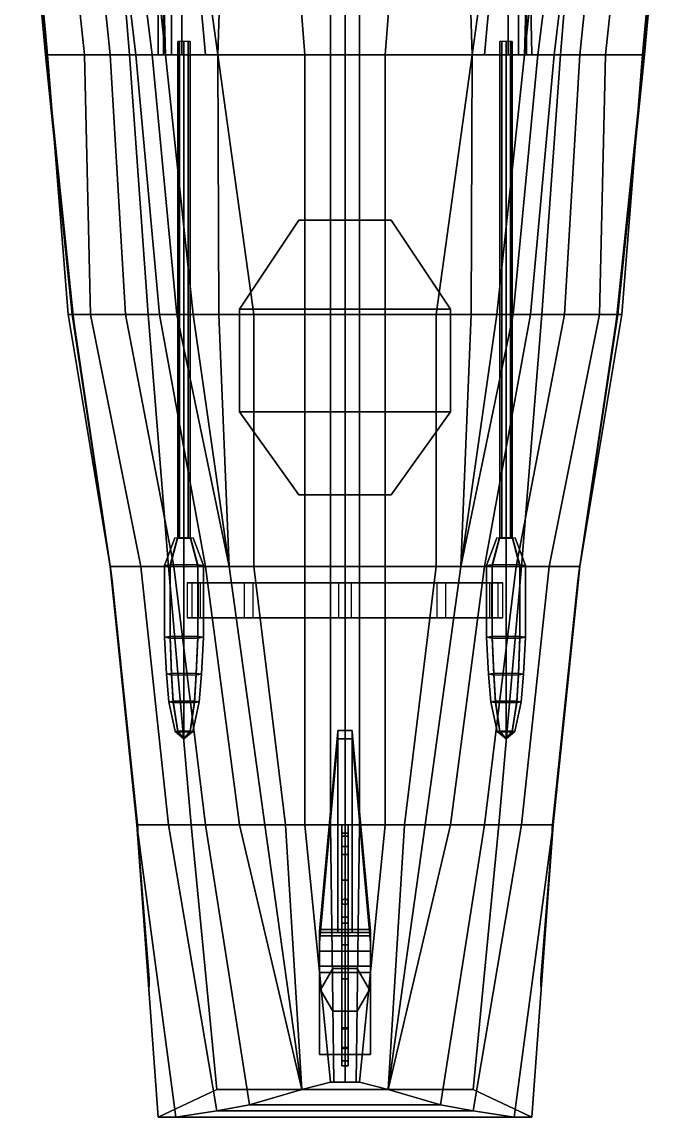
# Model space of a CAD drawing. Header units: millimetres. Extents: x -3.8 to 3.8, y -36.3 to 63.6.
# Drawn here: x -3.15 to 3.15, y -36.3 to -25.62 of the extents above; entities that cross this region are included whole.
import ezdxf

# ---------------------------------------------------------------- set-up
doc = ezdxf.new("R2010")
doc.units = ezdxf.units.MM
doc.layers.add('railings', color=6, linetype='Continuous')
doc.layers.add('superstructure', color=3, linetype='Continuous')

msp = doc.modelspace()

# ---------------------------------------------------------------- linework, layer by layer
for points in [[(-3.15, -23.41, 1.71), (-3.13, -23.41, 1.53), (-2.9, -25.94, 1.53), (-2.92, -25.94, 1.72)], [(-3.13, -23.41, 1.53), (-2.81, -23.41, 1.01), (-2.54, -25.94, 1.01), (-2.9, -25.94, 1.53)], [(-2.81, -23.41, 1.01), (-2.55, -23.41, 0.53), (-2.29, -25.94, 0.53), (-2.54, -25.94, 1.01)], [(-2.55, -23.41, 0.53), (-2.34, -23.41), (-2.04, -25.94), (-2.29, -25.94, 0.53)], [(-2.34, -23.41), (-2.2, -23.41, -0.27), (-1.88, -25.94, -0.27), (-2.04, -25.94)], [(-2.2, -23.41, -0.27), (-2.02, -23.41, -0.5), (-1.75, -25.94, -0.5), (-1.88, -25.94, -0.27)], [(-2.02, -23.41, -0.5), (-1.82, -23.41, -0.73), (-1.75, -25.94, -0.5)], [(-1.82, -23.41, -0.73), (-1.82, -23.41, -0.73), (-1.82, -25.94, -0.73), (-1.75, -25.94, -0.5)], [(-1.82, -23.41, -0.73), (-1.77, -23.41, -0.85), (-1.77, -25.94, -0.85), (-1.82, -25.94, -0.73)], [(-1.77, -23.41, -0.85), (-1.69, -23.41, -0.91), (-1.69, -25.94, -0.91), (-1.77, -25.94, -0.85)], [(-1.69, -23.41, -0.91), (-1.59, -23.41, -0.91), (-1.59, -25.94, -0.91), (-1.69, -25.94, -0.91)], [(-1.59, -23.41, -0.91), (-1.59, -23.41, -0.91), (-1.24, -25.94, -0.85), (-1.36, -25.94, -0.85)], [(-1.59, -23.41, -0.91), (-1.59, -23.41, -0.91), (-1.36, -25.94, -0.85), (-1.59, -25.94, -0.91)], [(-1.59, -23.41, -0.91), (-1.16, -23.41, -1.09), (-1.24, -25.94, -0.85)], [(-1.16, -23.41, -1.09), (-0.59, -23.41, -1.3), (-0.39, -25.94, -1.2), (-1.24, -25.94, -0.85)], [(-0.59, -23.41, -1.3), (-0.14, -23.41, -1.41), (-0.14, -25.94, -1.26), (-0.39, -25.94, -1.2)], [(0, -25.94, -1.26), (-0.14, -25.94, -1.26), (-0.14, -23.41, -1.41), (0, -23.41, -1.41)], [(0, -23.41, -1.41), (0.14, -23.41, -1.41), (0.14, -25.94, -1.26), (0, -25.94, -1.26)], [(0.39, -25.94, -1.2), (0.14, -25.94, -1.26), (0.14, -23.41, -1.41), (0.59, -23.41, -1.3)], [(1.24, -25.94, -0.85), (0.39, -25.94, -1.2), (0.59, -23.41, -1.3), (1.16, -23.41, -1.09)], [(1.24, -25.94, -0.85), (1.24, -25.94, -0.85), (1.16, -23.41, -1.09), (1.59, -23.41, -0.91)], [(1.36, -25.94, -0.85), (1.24, -25.94, -0.85), (1.59, -23.41, -0.91)], [(1.59, -25.94, -0.91), (1.36, -25.94, -0.85), (1.59, -23.41, -0.91)], [(1.69, -25.94, -0.91), (1.59, -25.94, -0.91), (1.59, -23.41, -0.91), (1.69, -23.41, -0.91)], [(1.77, -25.94, -0.85), (1.69, -25.94, -0.91), (1.69, -23.41, -0.91), (1.77, -23.41, -0.85)], [(1.88, -25.94, -0.27), (1.75, -25.94, -0.5), (2.02, -23.41, -0.5), (2.2, -23.41, -0.27)], [(1.75, -25.94, -0.5), (1.82, -25.94, -0.73), (1.77, -23.41, -0.85), (1.82, -23.41, -0.73)], [(1.75, -25.94, -0.5), (1.75, -25.94, -0.5), (1.82, -23.41, -0.73), (2.02, -23.41, -0.5)], [(1.82, -25.94, -0.73), (1.77, -25.94, -0.85), (1.77, -23.41, -0.85)], [(2.04, -25.94), (1.88, -25.94, -0.27), (2.2, -23.41, -0.27), (2.34, -23.41)], [(2.29, -25.94, 0.53), (2.04, -25.94), (2.34, -23.41), (2.55, -23.41, 0.53)], [(2.54, -25.94, 1.01), (2.29, -25.94, 0.53), (2.55, -23.41, 0.53), (2.81, -23.41, 1.01)], [(2.9, -25.94, 1.53), (2.54, -25.94, 1.01), (2.81, -23.41, 1.01), (3.13, -23.41, 1.53)], [(2.92, -25.94, 1.72), (2.9, -25.94, 1.53), (3.13, -23.41, 1.53), (3.15, -23.41, 1.71)], [(-1.612, -30.649, -1.092), (-1.63, -30.651, -1.049), (-1.63, -25.808, -0.795), (-1.612, -25.806, -0.838)], [(-1.63, -30.651, -1.049), (-1.612, -30.654, -1.007), (-1.612, -25.81, -0.753), (-1.63, -25.808, -0.795)], [(-1.57, -30.648, -1.109), (-1.612, -30.649, -1.092), (-1.612, -25.806, -0.838), (-1.57, -25.805, -0.855)], [(-1.612, -30.654, -1.007), (-1.57, -30.654, -0.989), (-1.57, -25.811, -0.735), (-1.612, -25.81, -0.753)], [(-1.528, -30.649, -1.092), (-1.57, -30.648, -1.109), (-1.57, -25.805, -0.855), (-1.528, -25.806, -0.838)], [(-1.57, -30.654, -0.989), (-1.528, -30.654, -1.007), (-1.528, -25.81, -0.753), (-1.57, -25.811, -0.735)], [(-1.51, -30.651, -1.049), (-1.528, -30.649, -1.092), (-1.528, -25.806, -0.838), (-1.51, -25.808, -0.795)], [(-1.528, -30.654, -1.007), (-1.51, -30.651, -1.049), (-1.51, -25.808, -0.795), (-1.528, -25.81, -0.753)], [(1.528, -30.649, -1.092), (1.51, -30.651, -1.049), (1.51, -25.808, -0.795), (1.528, -25.806, -0.838)], [(1.51, -30.651, -1.049), (1.528, -30.654, -1.007), (1.528, -25.81, -0.753), (1.51, -25.808, -0.795)], [(1.57, -30.648, -1.109), (1.528, -30.649, -1.092), (1.528, -25.806, -0.838), (1.57, -25.805, -0.855)], [(1.528, -30.654, -1.007), (1.57, -30.654, -0.989), (1.57, -25.811, -0.735), (1.528, -25.81, -0.753)], [(1.612, -30.649, -1.092), (1.57, -30.648, -1.109), (1.57, -25.805, -0.855), (1.612, -25.806, -0.838)], [(1.57, -30.654, -0.989), (1.612, -30.654, -1.007), (1.612, -25.81, -0.753), (1.57, -25.811, -0.735)], [(1.63, -30.651, -1.049), (1.612, -30.649, -1.092), (1.612, -25.806, -0.838), (1.63, -25.808, -0.795)], [(1.612, -30.654, -1.007), (1.63, -30.651, -1.049), (1.63, -25.808, -0.795), (1.612, -25.81, -0.753)], [(-2.92, -25.94, 1.72), (-2.9, -25.94, 1.53), (-2.7, -28.47, 1.62), (-2.66, -28.47, 1.74)], [(-2.9, -25.94, 1.53), (-2.54, -25.94, 1.01), (-2.48, -28.47, 1.27), (-2.7, -28.47, 1.62)], [(-2.54, -25.94, 1.01), (-2.29, -25.94, 0.53), (-2.14, -28.47, 0.87), (-2.48, -28.47, 1.27)], [(-2.29, -25.94, 0.53), (-2.04, -25.94), (-1.81, -28.47, 0.37), (-2.14, -28.47, 0.87)], [(-2.04, -25.94), (-1.88, -25.94, -0.27), (-1.64, -28.47), (-1.81, -28.47, 0.37)], [(-1.88, -25.94, -0.27), (-1.75, -25.94, -0.5), (-1.48, -28.47, -0.27), (-1.64, -28.47)], [(-1.82, -25.94, -0.73), (-1.36, -25.94, -0.85), (-1.24, -25.94, -0.85), (-1.75, -25.94, -0.5)], [(-1.77, -25.94, -0.85), (-1.59, -25.94, -0.91), (-1.36, -25.94, -0.85), (-1.82, -25.94, -0.73)], [(-1.69, -25.94, -0.91), (-1.69, -25.94, -0.91), (-1.59, -25.94, -0.91), (-1.77, -25.94, -0.85)], [(-1.75, -25.94, -0.5), (-1.24, -25.94, -0.85), (-1.23, -28.47, -0.5), (-1.48, -28.47, -0.27)], [(-1.24, -25.94, -0.85), (-1.24, -25.94, -0.85), (-0.89, -28.47, -0.77), (-1.23, -28.47, -0.5)], [(-1.24, -25.94, -0.85), (-0.39, -25.94, -1.2), (-0.39, -28.47, -0.97), (-0.89, -28.47, -0.77)], [(-0.39, -25.94, -1.2), (-0.14, -25.94, -1.26), (-0.14, -28.47, -1.06), (-0.39, -28.47, -0.97)], [(0, -28.47, -1.06), (-0.14, -28.47, -1.06), (-0.14, -25.94, -1.26), (0, -25.94, -1.26)], [(0, -25.94, -1.26), (0.14, -25.94, -1.26), (0.14, -28.47, -1.06), (0, -28.47, -1.06)], [(0.39, -28.47, -0.97), (0.14, -28.47, -1.06), (0.14, -25.94, -1.26), (0.39, -25.94, -1.2)], [(0.89, -28.47, -0.77), (0.39, -28.47, -0.97), (0.39, -25.94, -1.2), (1.24, -25.94, -0.85)], [(1.23, -28.47, -0.5), (0.89, -28.47, -0.77), (1.24, -25.94, -0.85)], [(1.48, -28.47, -0.27), (1.23, -28.47, -0.5), (1.24, -25.94, -0.85), (1.75, -25.94, -0.5)], [(1.36, -25.94, -0.85), (1.82, -25.94, -0.73), (1.75, -25.94, -0.5), (1.24, -25.94, -0.85)], [(1.59, -25.94, -0.91), (1.77, -25.94, -0.85), (1.82, -25.94, -0.73), (1.36, -25.94, -0.85)], [(1.64, -28.47), (1.48, -28.47, -0.27), (1.75, -25.94, -0.5), (1.88, -25.94, -0.27)], [(1.69, -25.94, -0.91), (1.69, -25.94, -0.91), (1.77, -25.94, -0.85), (1.59, -25.94, -0.91)], [(1.81, -28.47, 0.37), (1.64, -28.47), (1.88, -25.94, -0.27), (2.04, -25.94)], [(2.14, -28.47, 0.87), (1.81, -28.47, 0.37), (2.04, -25.94), (2.29, -25.94, 0.53)], [(2.48, -28.47, 1.27), (2.14, -28.47, 0.87), (2.29, -25.94, 0.53), (2.54, -25.94, 1.01)], [(2.7, -28.47, 1.62), (2.48, -28.47, 1.27), (2.54, -25.94, 1.01), (2.9, -25.94, 1.53)], [(2.66, -28.47, 1.74), (2.7, -28.47, 1.62), (2.9, -25.94, 1.53), (2.92, -25.94, 1.72)], [(-2.66, -28.47, 1.74), (-2.7, -28.47, 1.62), (-2.29, -30.93, 1.61), (-2.29, -30.93, 1.68)], [(-2.7, -28.47, 1.62), (-2.48, -28.47, 1.27), (-1.99, -30.93, 1.27), (-2.29, -30.93, 1.61)], [(-2.48, -28.47, 1.27), (-2.14, -28.47, 0.87), (-1.67, -30.93, 0.87), (-1.99, -30.93, 1.27)], [(-2.14, -28.47, 0.87), (-1.81, -28.47, 0.37), (-1.36, -30.93, 0.37), (-1.67, -30.93, 0.87)], [(-1.81, -28.47, 0.37), (-1.64, -28.47), (-1.13, -30.93), (-1.36, -30.93, 0.37)], [(-1.64, -28.47), (-1.48, -28.47, -0.27), (-1.13, -30.93)], [(-1.48, -28.47, -0.27), (-1.23, -28.47, -0.5), (-1.13, -30.93)], [(-1.23, -28.47, -0.5), (-0.89, -28.47, -0.77), (-0.89, -30.93, -0.31), (-1.13, -30.93)], [(-0.89, -28.47, -0.77), (-0.39, -28.47, -0.97), (-0.39, -30.93, -0.64), (-0.89, -30.93, -0.31)], [(-0.39, -28.47, -0.97), (-0.14, -28.47, -1.06), (-0.14, -30.93, -0.77), (-0.39, -30.93, -0.64)], [(0, -30.93, -0.81), (-0.14, -30.93, -0.77), (-0.14, -28.47, -1.06), (0, -28.47, -1.06)], [(0, -28.47, -1.06), (0.14, -28.47, -1.06), (0.14, -30.93, -0.77), (0, -30.93, -0.81)], [(0.39, -30.93, -0.64), (0.14, -30.93, -0.77), (0.14, -28.47, -1.06), (0.39, -28.47, -0.97)], [(0.89, -30.93, -0.31), (0.39, -30.93, -0.64), (0.39, -28.47, -0.97), (0.89, -28.47, -0.77)], [(1.13, -30.93), (0.89, -30.93, -0.31), (0.89, -28.47, -0.77), (1.23, -28.47, -0.5)], [(1.36, -30.93, 0.37), (1.13, -30.93), (1.64, -28.47), (1.81, -28.47, 0.37)], [(1.13, -30.93), (1.13, -30.93), (1.48, -28.47, -0.27), (1.64, -28.47)], [(1.13, -30.93), (1.13, -30.93), (1.23, -28.47, -0.5), (1.48, -28.47, -0.27)], [(1.67, -30.93, 0.87), (1.36, -30.93, 0.37), (1.81, -28.47, 0.37), (2.14, -28.47, 0.87)], [(1.99, -30.93, 1.27), (1.67, -30.93, 0.87), (2.14, -28.47, 0.87), (2.48, -28.47, 1.27)], [(2.29, -30.93, 1.61), (1.99, -30.93, 1.27), (2.48, -28.47, 1.27), (2.7, -28.47, 1.62)], [(2.29, -30.93, 1.68), (2.29, -30.93, 1.61), (2.7, -28.47, 1.62), (2.66, -28.47, 1.74)], [(-1.704, -30.914, -1.198), (-1.76, -30.921, -1.063), (-1.66, -30.651, -1.049), (-1.634, -30.648, -1.113)], [(-1.76, -30.921, -1.063), (-1.704, -30.928, -0.929), (-1.634, -30.655, -0.986), (-1.66, -30.651, -1.049)], [(-1.57, -30.911, -1.253), (-1.704, -30.914, -1.198), (-1.634, -30.648, -1.113), (-1.57, -30.647, -1.139)], [(-1.704, -30.928, -0.929), (-1.57, -30.931, -0.874), (-1.57, -30.656, -0.959), (-1.634, -30.655, -0.986)], [(-1.436, -30.914, -1.198), (-1.57, -30.911, -1.253), (-1.57, -30.647, -1.139), (-1.506, -30.648, -1.113)], [(-1.57, -30.931, -0.874), (-1.436, -30.928, -0.929), (-1.506, -30.655, -0.986), (-1.57, -30.656, -0.959)], [(-1.38, -30.921, -1.063), (-1.436, -30.914, -1.198), (-1.506, -30.648, -1.113), (-1.48, -30.651, -1.049)], [(-1.436, -30.928, -0.929), (-1.38, -30.921, -1.063), (-1.48, -30.651, -1.049), (-1.506, -30.655, -0.986)], [(1.436, -30.914, -1.198), (1.38, -30.921, -1.063), (1.48, -30.651, -1.049), (1.506, -30.648, -1.113)], [(1.38, -30.921, -1.063), (1.436, -30.928, -0.929), (1.506, -30.655, -0.986), (1.48, -30.651, -1.049)], [(1.57, -30.911, -1.253), (1.436, -30.914, -1.198), (1.506, -30.648, -1.113), (1.57, -30.647, -1.139)], [(1.436, -30.928, -0.929), (1.57, -30.931, -0.874), (1.57, -30.656, -0.959), (1.506, -30.655, -0.986)], [(1.704, -30.914, -1.198), (1.57, -30.911, -1.253), (1.57, -30.647, -1.139), (1.634, -30.648, -1.113)], [(1.57, -30.931, -0.874), (1.704, -30.928, -0.929), (1.634, -30.655, -0.986), (1.57, -30.656, -0.959)], [(1.76, -30.921, -1.063), (1.704, -30.914, -1.198), (1.634, -30.648, -1.113), (1.66, -30.651, -1.049)], [(1.704, -30.928, -0.929), (1.76, -30.921, -1.063), (1.66, -30.651, -1.049), (1.634, -30.655, -0.986)], [(-2.29, -30.93, 1.68), (-2.29, -30.93, 1.61), (-2.03, -33.45, 1.61), (-2.03, -33.45, 1.68)], [(-2.29, -30.93, 1.61), (-1.99, -30.93, 1.27), (-1.72, -33.45, 1.34), (-2.03, -33.45, 1.61)], [(-1.99, -30.93, 1.27), (-1.67, -30.93, 0.87), (-1.36, -33.45, 0.87), (-1.72, -33.45, 1.34)], [(-1.704, -31.613, -1.234), (-1.76, -31.62, -1.1), (-1.76, -30.921, -1.063), (-1.704, -30.914, -1.198)], [(-1.76, -31.62, -1.1), (-1.704, -31.627, -0.966), (-1.704, -30.928, -0.929), (-1.76, -30.921, -1.063)], [(-1.57, -31.61, -1.29), (-1.704, -31.613, -1.234), (-1.704, -30.914, -1.198), (-1.57, -30.911, -1.253)], [(-1.704, -31.627, -0.966), (-1.57, -31.63, -0.91), (-1.57, -30.931, -0.874), (-1.704, -30.928, -0.929)], [(-1.67, -30.93, 0.87), (-1.36, -30.93, 0.37), (-1.03, -33.45, 0.37), (-1.36, -33.45, 0.87)], [(-1.436, -31.613, -1.234), (-1.57, -31.61, -1.29), (-1.57, -30.911, -1.253), (-1.436, -30.914, -1.198)], [(-1.57, -31.63, -0.91), (-1.436, -31.627, -0.966), (-1.436, -30.928, -0.929), (-1.57, -30.931, -0.874)], [(-1.38, -31.62, -1.1), (-1.436, -31.613, -1.234), (-1.436, -30.914, -1.198), (-1.38, -30.921, -1.063)], [(-1.436, -31.627, -0.966), (-1.38, -31.62, -1.1), (-1.38, -30.921, -1.063), (-1.436, -30.928, -0.929)], [(-1.36, -30.93, 0.37), (-1.13, -30.93), (-0.78, -33.45), (-1.03, -33.45, 0.37)], [(-1.13, -30.93), (-0.89, -30.93, -0.31), (-0.58, -33.45, -0.22), (-0.78, -33.45)], [(-0.89, -30.93, -0.31), (-0.39, -30.93, -0.64), (-0.39, -33.45, -0.41), (-0.58, -33.45, -0.22)], [(-0.39, -30.93, -0.64), (-0.14, -30.93, -0.77), (-0.14, -33.45, -0.54), (-0.39, -33.45, -0.41)], [(0, -33.45, -0.58), (-0.14, -33.45, -0.54), (-0.14, -30.93, -0.77), (0, -30.93, -0.81)], [(0, -30.93, -0.81), (0.14, -30.93, -0.77), (0.14, -33.45, -0.54), (0, -33.45, -0.58)], [(0.39, -33.45, -0.41), (0.14, -33.45, -0.54), (0.14, -30.93, -0.77), (0.39, -30.93, -0.64)], [(0.58, -33.45, -0.22), (0.39, -33.45, -0.41), (0.39, -30.93, -0.64), (0.89, -30.93, -0.31)], [(0.78, -33.45), (0.58, -33.45, -0.22), (0.89, -30.93, -0.31), (1.13, -30.93)], [(1.03, -33.45, 0.37), (0.78, -33.45), (1.13, -30.93), (1.36, -30.93, 0.37)], [(1.36, -33.45, 0.87), (1.03, -33.45, 0.37), (1.36, -30.93, 0.37), (1.67, -30.93, 0.87)], [(1.72, -33.45, 1.34), (1.36, -33.45, 0.87), (1.67, -30.93, 0.87), (1.99, -30.93, 1.27)], [(1.436, -31.613, -1.234), (1.38, -31.62, -1.1), (1.38, -30.921, -1.063), (1.436, -30.914, -1.198)], [(1.38, -31.62, -1.1), (1.436, -31.627, -0.966), (1.436, -30.928, -0.929), (1.38, -30.921, -1.063)], [(1.57, -31.61, -1.29), (1.436, -31.613, -1.234), (1.436, -30.914, -1.198), (1.57, -30.911, -1.253)], [(1.436, -31.627, -0.966), (1.57, -31.63, -0.91), (1.57, -30.931, -0.874), (1.436, -30.928, -0.929)], [(1.704, -31.613, -1.234), (1.57, -31.61, -1.29), (1.57, -30.911, -1.253), (1.704, -30.914, -1.198)], [(1.57, -31.63, -0.91), (1.704, -31.627, -0.966), (1.704, -30.928, -0.929), (1.57, -30.931, -0.874)], [(1.76, -31.62, -1.1), (1.704, -31.613, -1.234), (1.704, -30.914, -1.198), (1.76, -30.921, -1.063)], [(1.704, -31.627, -0.966), (1.76, -31.62, -1.1), (1.76, -30.921, -1.063), (1.704, -30.928, -0.929)], [(2.03, -33.45, 1.61), (1.72, -33.45, 1.34), (1.99, -30.93, 1.27), (2.29, -30.93, 1.61)], [(2.03, -33.45, 1.68), (2.03, -33.45, 1.61), (2.29, -30.93, 1.61), (2.29, -30.93, 1.68)], [(-0.9, -31.09, -0.13), (-1.49, -31.09, -0.91), (-1.54, -31.09, -0.91), (-0.98, -31.09, -0.05)], [(-0.98, -31.09, -0.05), (-1.54, -31.09, -0.91), (-1.54, -31.43, -0.91), (-0.98, -31.43, -0.05)], [(-0.9, -31.43, -0.13), (-1.49, -31.43, -0.91), (-1.49, -31.09, -0.91), (-0.9, -31.09, -0.13)], [(0, -31.09, -0.75), (-1.41, -31.09, -1.08), (-1.43, -31.09, -1.01), (-0.06, -31.09, -0.68)], [(-0.06, -31.09, -0.68), (-1.43, -31.09, -1.01), (-1.43, -31.43, -1.01), (-0.06, -31.43, -0.68)], [(0, -31.43, -0.75), (-1.41, -31.43, -1.08), (-1.41, -31.09, -1.08), (0, -31.09, -0.75)], [(0, -31.09, -0.75), (1.41, -31.09, -1.08), (1.41, -31.43, -1.08), (0, -31.43, -0.75)], [(1.43, -31.09, -1.01), (1.41, -31.09, -1.08), (0, -31.09, -0.75), (0.06, -31.09, -0.68)], [(0.06, -31.43, -0.68), (1.43, -31.43, -1.01), (1.43, -31.09, -1.01), (0.06, -31.09, -0.68)], [(1.54, -31.09, -0.91), (1.49, -31.09, -0.91), (0.9, -31.09, -0.13), (0.98, -31.09, -0.05)], [(0.9, -31.09, -0.13), (1.49, -31.09, -0.91), (1.49, -31.43, -0.91), (0.9, -31.43, -0.13)], [(0.98, -31.43, -0.05), (1.54, -31.43, -0.91), (1.54, -31.09, -0.91), (0.98, -31.09, -0.05)], [(-1.54, -31.43, -0.91), (-1.49, -31.43, -0.91), (-0.9, -31.43, -0.13), (-0.98, -31.43, -0.05)], [(-1.43, -31.43, -1.01), (-1.41, -31.43, -1.08), (0, -31.43, -0.75), (-0.06, -31.43, -0.68)], [(0, -31.43, -0.75), (1.41, -31.43, -1.08), (1.43, -31.43, -1.01), (0.06, -31.43, -0.68)], [(0.9, -31.43, -0.13), (1.49, -31.43, -0.91), (1.54, -31.43, -0.91), (0.98, -31.43, -0.05)], [(-1.76, -31.62, -1.1), (-1.704, -31.613, -1.234), (-1.69, -31.973, -1.239), (-1.74, -31.98, -1.119)], [(-1.704, -31.627, -0.966), (-1.76, -31.62, -1.1), (-1.74, -31.98, -1.119), (-1.69, -31.986, -0.999)], [(-1.704, -31.613, -1.234), (-1.57, -31.61, -1.29), (-1.57, -31.971, -1.289), (-1.69, -31.973, -1.239)], [(-1.57, -31.61, -1.29), (-1.436, -31.613, -1.234), (-1.45, -31.973, -1.239), (-1.57, -31.971, -1.289)], [(-1.436, -31.613, -1.234), (-1.38, -31.62, -1.1), (-1.4, -31.98, -1.119), (-1.45, -31.973, -1.239)], [(-1.38, -31.62, -1.1), (-1.436, -31.627, -0.966), (-1.45, -31.986, -0.999), (-1.4, -31.98, -1.119)], [(1.38, -31.62, -1.1), (1.436, -31.613, -1.234), (1.45, -31.973, -1.239), (1.4, -31.98, -1.119)], [(1.436, -31.627, -0.966), (1.38, -31.62, -1.1), (1.4, -31.98, -1.119), (1.45, -31.986, -0.999)], [(1.436, -31.613, -1.234), (1.57, -31.61, -1.29), (1.57, -31.971, -1.289), (1.45, -31.973, -1.239)], [(1.57, -31.61, -1.29), (1.704, -31.613, -1.234), (1.69, -31.973, -1.239), (1.57, -31.971, -1.289)], [(1.704, -31.613, -1.234), (1.76, -31.62, -1.1), (1.74, -31.98, -1.119), (1.69, -31.973, -1.239)], [(1.76, -31.62, -1.1), (1.704, -31.627, -0.966), (1.69, -31.986, -0.999), (1.74, -31.98, -1.119)], [(-1.57, -31.63, -0.91), (-1.704, -31.627, -0.966), (-1.69, -31.986, -0.999), (-1.57, -31.988, -0.949)], [(-1.436, -31.627, -0.966), (-1.57, -31.63, -0.91), (-1.57, -31.988, -0.949), (-1.45, -31.986, -0.999)], [(1.57, -31.63, -0.91), (1.436, -31.627, -0.966), (1.45, -31.986, -0.999), (1.57, -31.988, -0.949)], [(1.704, -31.627, -0.966), (1.57, -31.63, -0.91), (1.57, -31.988, -0.949), (1.69, -31.986, -0.999)], [(-1.717, -32.249, -1.133), (-1.74, -31.98, -1.119), (-1.69, -31.973, -1.239), (-1.674, -32.244, -1.237)], [(-1.674, -32.255, -1.029), (-1.69, -31.986, -0.999), (-1.74, -31.98, -1.119), (-1.717, -32.249, -1.133)], [(-1.674, -32.244, -1.237), (-1.69, -31.973, -1.239), (-1.57, -31.971, -1.289), (-1.57, -32.241, -1.28)], [(-1.57, -32.257, -0.986), (-1.57, -31.988, -0.949), (-1.69, -31.986, -0.999), (-1.674, -32.255, -1.029)], [(-1.57, -32.241, -1.28), (-1.57, -31.971, -1.289), (-1.45, -31.973, -1.239), (-1.466, -32.244, -1.237)], [(-1.466, -32.255, -1.029), (-1.45, -31.986, -0.999), (-1.57, -31.988, -0.949), (-1.57, -32.257, -0.986)], [(-1.466, -32.244, -1.237), (-1.45, -31.973, -1.239), (-1.4, -31.98, -1.119), (-1.423, -32.249, -1.133)], [(-1.423, -32.249, -1.133), (-1.4, -31.98, -1.119), (-1.45, -31.986, -0.999), (-1.466, -32.255, -1.029)], [(1.423, -32.249, -1.133), (1.4, -31.98, -1.119), (1.45, -31.973, -1.239), (1.466, -32.244, -1.237)], [(1.466, -32.255, -1.029), (1.45, -31.986, -0.999), (1.4, -31.98, -1.119), (1.423, -32.249, -1.133)], [(1.466, -32.244, -1.237), (1.45, -31.973, -1.239), (1.57, -31.971, -1.289), (1.57, -32.241, -1.28)], [(1.57, -32.257, -0.986), (1.57, -31.988, -0.949), (1.45, -31.986, -0.999), (1.466, -32.255, -1.029)], [(1.57, -32.241, -1.28), (1.57, -31.971, -1.289), (1.69, -31.973, -1.239), (1.674, -32.244, -1.237)], [(1.674, -32.255, -1.029), (1.69, -31.986, -0.999), (1.57, -31.988, -0.949), (1.57, -32.257, -0.986)], [(1.674, -32.244, -1.237), (1.69, -31.973, -1.239), (1.74, -31.98, -1.119), (1.717, -32.249, -1.133)], [(1.717, -32.249, -1.133), (1.74, -31.98, -1.119), (1.69, -31.986, -0.999), (1.674, -32.255, -1.029)], [(-1.655, -32.539, -1.148), (-1.717, -32.249, -1.133), (-1.674, -32.244, -1.237), (-1.63, -32.536, -1.208)], [(-1.63, -32.542, -1.088), (-1.674, -32.255, -1.029), (-1.717, -32.249, -1.133), (-1.655, -32.539, -1.148)], [(-1.63, -32.536, -1.208), (-1.674, -32.244, -1.237), (-1.57, -32.241, -1.28), (-1.57, -32.534, -1.233)], [(-1.57, -32.543, -1.063), (-1.57, -32.257, -0.986), (-1.674, -32.255, -1.029), (-1.63, -32.542, -1.088)], [(-1.57, -32.534, -1.233), (-1.57, -32.241, -1.28), (-1.466, -32.244, -1.237), (-1.51, -32.536, -1.208)], [(-1.51, -32.542, -1.088), (-1.466, -32.255, -1.029), (-1.57, -32.257, -0.986), (-1.57, -32.543, -1.063)], [(-1.51, -32.536, -1.208), (-1.466, -32.244, -1.237), (-1.423, -32.249, -1.133), (-1.485, -32.539, -1.148)], [(-1.485, -32.539, -1.148), (-1.423, -32.249, -1.133), (-1.466, -32.255, -1.029), (-1.51, -32.542, -1.088)], [(1.485, -32.539, -1.148), (1.423, -32.249, -1.133), (1.466, -32.244, -1.237), (1.51, -32.536, -1.208)], [(1.51, -32.542, -1.088), (1.466, -32.255, -1.029), (1.423, -32.249, -1.133), (1.485, -32.539, -1.148)], [(1.51, -32.536, -1.208), (1.466, -32.244, -1.237), (1.57, -32.241, -1.28), (1.57, -32.534, -1.233)], [(1.57, -32.543, -1.063), (1.57, -32.257, -0.986), (1.466, -32.255, -1.029), (1.51, -32.542, -1.088)], [(1.57, -32.534, -1.233), (1.57, -32.241, -1.28), (1.674, -32.244, -1.237), (1.63, -32.536, -1.208)], [(1.63, -32.542, -1.088), (1.674, -32.255, -1.029), (1.57, -32.257, -0.986), (1.57, -32.543, -1.063)], [(1.63, -32.536, -1.208), (1.674, -32.244, -1.237), (1.717, -32.249, -1.133), (1.655, -32.539, -1.148)], [(1.655, -32.539, -1.148), (1.717, -32.249, -1.133), (1.674, -32.255, -1.029), (1.63, -32.542, -1.088)], [(-1.57, -32.609, -1.152), (-1.655, -32.539, -1.148), (-1.63, -32.536, -1.208), (-1.57, -32.609, -1.152)], [(-1.57, -32.609, -1.152), (-1.63, -32.542, -1.088), (-1.655, -32.539, -1.148), (-1.57, -32.609, -1.152)], [(-1.57, -32.609, -1.152), (-1.63, -32.536, -1.208), (-1.57, -32.534, -1.233), (-1.57, -32.609, -1.152)], [(-1.57, -32.609, -1.152), (-1.57, -32.543, -1.063), (-1.63, -32.542, -1.088), (-1.57, -32.609, -1.152)], [(-1.57, -32.609, -1.152), (-1.57, -32.534, -1.233), (-1.51, -32.536, -1.208), (-1.57, -32.609, -1.152)], [(-1.57, -32.609, -1.152), (-1.51, -32.536, -1.208), (-1.485, -32.539, -1.148), (-1.57, -32.609, -1.152)], [(-1.57, -32.609, -1.152), (-1.485, -32.539, -1.148), (-1.51, -32.542, -1.088), (-1.57, -32.609, -1.152)], [(-1.57, -32.609, -1.152), (-1.51, -32.542, -1.088), (-1.57, -32.543, -1.063), (-1.57, -32.609, -1.152)], [(1.57, -32.609, -1.152), (1.485, -32.539, -1.148), (1.51, -32.536, -1.208), (1.57, -32.609, -1.152)], [(1.57, -32.609, -1.152), (1.51, -32.542, -1.088), (1.485, -32.539, -1.148), (1.57, -32.609, -1.152)], [(1.57, -32.609, -1.152), (1.51, -32.536, -1.208), (1.57, -32.534, -1.233), (1.57, -32.609, -1.152)], [(1.57, -32.609, -1.152), (1.57, -32.543, -1.063), (1.51, -32.542, -1.088), (1.57, -32.609, -1.152)], [(1.57, -32.609, -1.152), (1.57, -32.534, -1.233), (1.63, -32.536, -1.208), (1.57, -32.609, -1.152)], [(1.57, -32.609, -1.152), (1.63, -32.536, -1.208), (1.655, -32.539, -1.148), (1.57, -32.609, -1.152)], [(1.57, -32.609, -1.152), (1.655, -32.539, -1.148), (1.63, -32.542, -1.088), (1.57, -32.609, -1.152)], [(1.57, -32.609, -1.152), (1.63, -32.542, -1.088), (1.57, -32.543, -1.063), (1.57, -32.609, -1.152)], [(-2.03, -33.45, 1.68), (-2.03, -33.45, 1.61), (-1.65, -36.3, 1.61), (-1.82, -36.3, 1.68)], [(-2.03, -33.45, 1.61), (-1.72, -33.45, 1.34), (-1.25, -36.24, 1.34), (-1.65, -36.3, 1.61)], [(-1.72, -33.45, 1.34), (-1.36, -33.45, 0.87), (-0.93, -36.18, 1.02), (-1.25, -36.24, 1.34)], [(-1.36, -33.45, 0.87), (-1.03, -33.45, 0.37), (-0.42, -36.03, 0.37), (-0.93, -36.18, 1.02)], [(-1.03, -33.45, 0.37), (-0.78, -33.45), (-0.42, -36.03, 0.37)], [(-0.78, -33.45), (-0.58, -33.45, -0.22), (-0.42, -36.03, 0.37)], [(-0.58, -33.45, -0.22), (-0.39, -33.45, -0.41), (-0.14, -35.96), (-0.42, -36.03, 0.37)], [(-0.39, -33.45, -0.41), (-0.14, -33.45, -0.54), (-0.11, -35.96, -0.04), (-0.14, -35.96)], [(0, -35.96, -0.11), (-0.11, -35.96, -0.04), (-0.14, -33.45, -0.54), (0, -33.45, -0.58)], [(-0.03, -33.45, -0.79), (-0.03, -33.74, -1.79), (-0.03, -33.99, -1.92), (-0.03, -33.53, -0.69)], [(0.03, -33.53, -0.69), (0.03, -33.45, -0.79), (-0.03, -33.45, -0.79), (-0.03, -33.53, -0.69)], [(-0.03, -33.45, -1.32), (-0.03, -33.56, -1.57), (-0.03, -33.74, -1.79), (-0.03, -33.45, -0.79)], [(0.03, -33.45, -1.32), (0.03, -33.56, -1.57), (-0.03, -33.56, -1.57), (-0.03, -33.45, -1.32)], [(0.03, -33.45, -0.79), (0.03, -33.45, -1.32), (-0.03, -33.45, -1.32), (-0.03, -33.45, -0.79)], [(-0.03, -33.53, -0.69), (-0.03, -33.99, -1.92), (-0.03, -34.35, -1.97), (-0.03, -33.66, -0.65)], [(0.03, -33.66, -0.65), (0.03, -33.53, -0.69), (-0.03, -33.53, -0.69), (-0.03, -33.66, -0.65)], [(0, -33.45, -0.58), (0.14, -33.45, -0.54), (0.11, -35.96, -0.04), (0, -35.96, -0.11)], [(0.03, -33.99, -1.92), (0.03, -33.74, -1.79), (0.03, -33.45, -0.79), (0.03, -33.53, -0.69)], [(0.03, -33.74, -1.79), (0.03, -33.56, -1.57), (0.03, -33.45, -1.32), (0.03, -33.45, -0.79)], [(0.03, -34.35, -1.97), (0.03, -33.99, -1.92), (0.03, -33.53, -0.69), (0.03, -33.66, -0.65)], [(0.14, -35.96), (0.11, -35.96, -0.04), (0.14, -33.45, -0.54), (0.39, -33.45, -0.41)], [(0.42, -36.03, 0.37), (0.14, -35.96), (0.39, -33.45, -0.41), (0.58, -33.45, -0.22)], [(0.93, -36.18, 1.02), (0.42, -36.03, 0.37), (1.03, -33.45, 0.37), (1.36, -33.45, 0.87)], [(0.42, -36.03, 0.37), (0.42, -36.03, 0.37), (0.58, -33.45, -0.22), (0.78, -33.45)], [(0.42, -36.03, 0.37), (0.42, -36.03, 0.37), (0.78, -33.45), (1.03, -33.45, 0.37)], [(1.25, -36.24, 1.34), (0.93, -36.18, 1.02), (1.36, -33.45, 0.87), (1.72, -33.45, 1.34)], [(1.65, -36.3, 1.61), (1.25, -36.24, 1.34), (1.72, -33.45, 1.34), (2.03, -33.45, 1.61)], [(1.82, -36.3, 1.68), (1.65, -36.3, 1.61), (2.03, -33.45, 1.61), (2.03, -33.45, 1.68)], [(-0.03, -33.74, -1.79), (-0.03, -33.56, -1.57), (0.03, -33.56, -1.57), (0.03, -33.74, -1.79)], [(-0.03, -33.66, -0.65), (-0.03, -34.35, -1.97), (-0.03, -34.62, -1.97), (-0.03, -34.41, -0.65)], [(0.03, -34.41, -0.65), (0.03, -33.66, -0.65), (-0.03, -33.66, -0.65), (-0.03, -34.41, -0.65)], [(-0.03, -33.99, -1.92), (-0.03, -33.74, -1.79), (0.03, -33.74, -1.79), (0.03, -33.99, -1.92)], [(0.03, -34.62, -1.97), (0.03, -34.35, -1.97), (0.03, -33.66, -0.65), (0.03, -34.41, -0.65)], [(-0.03, -34.35, -1.97), (-0.03, -33.99, -1.92), (0.03, -33.99, -1.92), (0.03, -34.35, -1.97)], [(-0.021, -34.179, -0.65), (-0.03, -34.2, -0.65), (-0.03, -34.2, -0.42), (-0.021, -34.179, -0.42)], [(0, -34.17, -0.65), (-0.021, -34.179, -0.65), (-0.021, -34.179, -0.42), (0, -34.17, -0.42)], [(0.021, -34.179, -0.65), (0, -34.17, -0.65), (0, -34.17, -0.42), (0.021, -34.179, -0.42)], [(0.03, -34.2, -0.65), (0.021, -34.179, -0.65), (0.021, -34.179, -0.42), (0.03, -34.2, -0.42)], [(-0.03, -34.2, -0.65), (-0.021, -34.221, -0.65), (-0.021, -34.221, -0.42), (-0.03, -34.2, -0.42)], [(-0.021, -34.221, -0.65), (0, -34.23, -0.65), (0, -34.23, -0.42), (-0.021, -34.221, -0.42)], [(0, -34.23, -0.65), (0.021, -34.221, -0.65), (0.021, -34.221, -0.42), (0, -34.23, -0.42)], [(0.021, -34.221, -0.65), (0.03, -34.2, -0.65), (0.03, -34.2, -0.42), (0.021, -34.221, -0.42)], [(-0.03, -34.62, -1.97), (-0.03, -34.35, -1.97), (0.03, -34.35, -1.97), (0.03, -34.62, -1.97)], [(-0.03, -34.41, -0.65), (-0.03, -34.62, -1.97), (-0.03, -34.95, -1.92), (-0.03, -35.43, -0.22)], [(0.03, -35.43, -0.22), (0.03, -34.41, -0.65), (-0.03, -34.41, -0.65), (-0.03, -35.43, -0.22)], [(0.03, -34.95, -1.92), (0.03, -34.62, -1.97), (0.03, -34.41, -0.65), (0.03, -35.43, -0.22)], [(-0.03, -34.95, -1.92), (-0.03, -34.62, -1.97), (0.03, -34.62, -1.97), (0.03, -34.95, -1.92)], [(-0.03, -35.43, -0.22), (-0.03, -34.95, -1.92), (-0.03, -35.44, -1.66), (-0.03, -35.62, -0.24)], [(-0.03, -35.44, -1.66), (-0.03, -34.95, -1.92), (0.03, -34.95, -1.92), (0.03, -35.44, -1.66)], [(0.03, -35.44, -1.66), (0.03, -34.95, -1.92), (0.03, -35.43, -0.22), (0.03, -35.62, -0.24)], [(0.03, -35.62, -0.24), (0.03, -35.43, -0.22), (-0.03, -35.43, -0.22), (-0.03, -35.62, -0.24)], [(-0.03, -35.62, -0.24), (-0.03, -35.44, -1.66), (-0.03, -35.63, -1.39), (-0.03, -35.75, -0.36)], [(-0.03, -35.63, -1.39), (-0.03, -35.44, -1.66), (0.03, -35.44, -1.66), (0.03, -35.63, -1.39)], [(0.03, -35.63, -1.39), (0.03, -35.44, -1.66), (0.03, -35.62, -0.24), (0.03, -35.75, -0.36)], [(0.03, -35.75, -0.36), (0.03, -35.62, -0.24), (-0.03, -35.62, -0.24), (-0.03, -35.75, -0.36)], [(-0.03, -35.75, -0.36), (-0.03, -35.63, -1.39), (-0.03, -35.8, -0.86), (-0.03, -35.8, -0.52)], [(-0.03, -35.8, -0.86), (-0.03, -35.63, -1.39), (0.03, -35.63, -1.39), (0.03, -35.8, -0.86)], [(0.03, -35.8, -0.86), (0.03, -35.63, -1.39), (0.03, -35.75, -0.36), (0.03, -35.8, -0.52)], [(0.03, -35.8, -0.52), (0.03, -35.75, -0.36), (-0.03, -35.75, -0.36), (-0.03, -35.8, -0.52)], [(-0.03, -35.8, -0.52), (-0.03, -35.8, -0.86), (0.03, -35.8, -0.86), (0.03, -35.8, -0.52)], [(-0.42, -36.03, 0.37), (-0.14, -35.96), (0.14, -35.96), (0.42, -36.03, 0.37)], [(-0.14, -35.96), (-0.11, -35.96, -0.04), (0.11, -35.96, -0.04), (0.14, -35.96)], [(0, -35.96, -0.11), (0.11, -35.96, -0.04), (-0.11, -35.96, -0.04), (0, -35.96, -0.11)], [(-0.93, -36.18, 1.02), (-0.42, -36.03, 0.37), (0.42, -36.03, 0.37), (0.93, -36.18, 1.02)], [(-1.25, -36.24, 1.34), (-0.93, -36.18, 1.02), (0.93, -36.18, 1.02), (1.25, -36.24, 1.34)], [(-1.82, -36.3, 1.68), (-1.65, -36.3, 1.61), (1.65, -36.3, 1.61), (1.82, -36.3, 1.68)], [(-1.65, -36.3, 1.61), (-1.25, -36.24, 1.34), (1.25, -36.24, 1.34), (1.65, -36.3, 1.61)]]:
    msp.add_3dface(points)
at = {"layer": 'railings'}
for points in [[(-2.91, -25.99, 2.72), (-3.13, -23.58, 2.71), (-3.13, -23.58, 2.63), (-2.91, -25.99, 2.64)], [(-2.91, -25.99, 2.64), (-3.13, -23.58, 2.63), (-3.13, -23.58, 2.71), (-2.91, -25.99, 2.72)], [(-2.91, -25.99, 2.25), (-3.13, -23.58, 2.24), (-3.13, -23.58, 2.16), (-2.91, -25.99, 2.17)], [(-2.91, -25.99, 2.17), (-3.13, -23.58, 2.16), (-3.13, -23.58, 2.24), (-2.91, -25.99, 2.25)], [(2.91, -25.99, 2.17), (3.13, -23.58, 2.16), (3.13, -23.58, 2.24), (2.91, -25.99, 2.25)], [(2.91, -25.99, 2.25), (3.13, -23.58, 2.24), (3.13, -23.58, 2.16), (2.91, -25.99, 2.17)], [(2.91, -25.99, 2.72), (3.13, -23.58, 2.71), (3.13, -23.58, 2.63), (2.91, -25.99, 2.64)], [(2.91, -25.99, 2.64), (3.13, -23.58, 2.63), (3.13, -23.58, 2.71), (2.91, -25.99, 2.72)], [(-2.91, -25.99, 1.72), (-2.91, -25.99, 2.72), (-2.9, -26.07, 2.72), (-2.9, -26.07, 1.72)], [(-2.9, -26.07, 1.72), (-2.9, -26.07, 2.72), (-2.91, -25.99, 2.72), (-2.91, -25.99, 1.72)], [(2.91, -25.99, 1.72), (2.91, -25.99, 2.72), (2.9, -26.07, 2.72), (2.9, -26.07, 1.72)], [(2.9, -26.07, 1.72), (2.9, -26.07, 2.72), (2.91, -25.99, 2.72), (2.91, -25.99, 1.72)], [(-2.65, -28.48, 2.64), (-2.9, -26.07, 2.64), (-2.9, -26.07, 2.72), (-2.65, -28.48, 2.72)], [(-2.65, -28.48, 2.72), (-2.9, -26.07, 2.72), (-2.9, -26.07, 2.64), (-2.65, -28.48, 2.64)], [(-2.65, -28.48, 2.17), (-2.9, -26.07, 2.17), (-2.9, -26.07, 2.25), (-2.65, -28.48, 2.25)], [(-2.65, -28.48, 2.25), (-2.9, -26.07, 2.25), (-2.9, -26.07, 2.17), (-2.65, -28.48, 2.17)], [(2.65, -28.48, 2.25), (2.9, -26.07, 2.25), (2.9, -26.07, 2.17), (2.65, -28.48, 2.17)], [(2.65, -28.48, 2.17), (2.9, -26.07, 2.17), (2.9, -26.07, 2.25), (2.65, -28.48, 2.25)], [(2.65, -28.48, 2.64), (2.9, -26.07, 2.64), (2.9, -26.07, 2.72), (2.65, -28.48, 2.72)], [(2.65, -28.48, 2.72), (2.9, -26.07, 2.72), (2.9, -26.07, 2.64), (2.65, -28.48, 2.64)], [(-2.65, -28.48, 1.74), (-2.65, -28.48, 2.72), (-2.64, -28.56, 2.72), (-2.64, -28.56, 1.73)], [(-2.64, -28.56, 1.73), (-2.64, -28.56, 2.72), (-2.65, -28.48, 2.72), (-2.65, -28.48, 1.74)], [(2.65, -28.48, 1.74), (2.65, -28.48, 2.72), (2.64, -28.56, 2.72), (2.64, -28.56, 1.73)], [(2.64, -28.56, 1.73), (2.64, -28.56, 2.72), (2.65, -28.48, 2.72), (2.65, -28.48, 1.74)], [(-2.28, -30.99, 2.72), (-2.64, -28.56, 2.72), (-2.64, -28.56, 2.64), (-2.28, -30.99, 2.64)], [(-2.28, -30.99, 2.64), (-2.64, -28.56, 2.64), (-2.64, -28.56, 2.72), (-2.28, -30.99, 2.72)], [(-2.28, -30.99, 2.25), (-2.64, -28.56, 2.25), (-2.64, -28.56, 2.17), (-2.28, -30.99, 2.17)], [(-2.28, -30.99, 2.17), (-2.64, -28.56, 2.17), (-2.64, -28.56, 2.25), (-2.28, -30.99, 2.25)], [(2.28, -30.99, 2.17), (2.64, -28.56, 2.17), (2.64, -28.56, 2.25), (2.28, -30.99, 2.25)], [(2.28, -30.99, 2.25), (2.64, -28.56, 2.25), (2.64, -28.56, 2.17), (2.28, -30.99, 2.17)], [(2.28, -30.99, 2.72), (2.64, -28.56, 2.72), (2.64, -28.56, 2.64), (2.28, -30.99, 2.64)], [(2.28, -30.99, 2.64), (2.64, -28.56, 2.64), (2.64, -28.56, 2.72), (2.28, -30.99, 2.72)], [(-2.28, -30.99, 1.68), (-2.28, -30.99, 2.72), (-2.27, -31.07, 2.72), (-2.27, -31.07, 1.68)], [(-2.27, -31.07, 1.68), (-2.27, -31.07, 2.72), (-2.28, -30.99, 2.72), (-2.28, -30.99, 1.68)], [(-2.02, -33.48, 2.64), (-2.27, -31.07, 2.64), (-2.27, -31.07, 2.72), (-2.02, -33.48, 2.72)], [(-2.02, -33.48, 2.72), (-2.27, -31.07, 2.72), (-2.27, -31.07, 2.64), (-2.02, -33.48, 2.64)], [(-2.02, -33.48, 2.17), (-2.27, -31.07, 2.17), (-2.27, -31.07, 2.25), (-2.02, -33.48, 2.25)], [(-2.02, -33.48, 2.25), (-2.27, -31.07, 2.25), (-2.27, -31.07, 2.17), (-2.02, -33.48, 2.17)], [(2.02, -33.48, 2.25), (2.27, -31.07, 2.25), (2.27, -31.07, 2.17), (2.02, -33.48, 2.17)], [(2.02, -33.48, 2.17), (2.27, -31.07, 2.17), (2.27, -31.07, 2.25), (2.02, -33.48, 2.25)], [(2.02, -33.48, 2.64), (2.27, -31.07, 2.64), (2.27, -31.07, 2.72), (2.02, -33.48, 2.72)], [(2.02, -33.48, 2.72), (2.27, -31.07, 2.72), (2.27, -31.07, 2.64), (2.02, -33.48, 2.64)], [(2.28, -30.99, 1.68), (2.28, -30.99, 2.72), (2.27, -31.07, 2.72), (2.27, -31.07, 1.68)], [(2.27, -31.07, 1.68), (2.27, -31.07, 2.72), (2.28, -30.99, 2.72), (2.28, -30.99, 1.68)], [(-2.02, -33.56, 1.68), (-2.02, -33.56, 2.72), (-2.02, -33.48, 2.72), (-2.02, -33.48, 1.68)], [(-2.02, -33.48, 1.68), (-2.02, -33.48, 2.72), (-2.02, -33.56, 2.72), (-2.02, -33.56, 1.68)], [(2.02, -33.56, 1.68), (2.02, -33.56, 2.72), (2.02, -33.48, 2.72), (2.02, -33.48, 1.68)], [(2.02, -33.48, 1.68), (2.02, -33.48, 2.72), (2.02, -33.56, 2.72), (2.02, -33.56, 1.68)], [(-1.91, -34.95, 2.72), (-2.02, -33.56, 2.72), (-2.02, -33.56, 2.64), (-1.91, -34.95, 2.64)], [(-1.91, -34.95, 2.64), (-2.02, -33.56, 2.64), (-2.02, -33.56, 2.72), (-1.91, -34.95, 2.72)], [(-1.91, -34.95, 2.25), (-2.02, -33.56, 2.25), (-2.02, -33.56, 2.17), (-1.91, -34.95, 2.17)], [(-1.91, -34.95, 2.17), (-2.02, -33.56, 2.17), (-2.02, -33.56, 2.25), (-1.91, -34.95, 2.25)], [(1.91, -34.95, 2.17), (2.02, -33.56, 2.17), (2.02, -33.56, 2.25), (1.91, -34.95, 2.25)], [(1.91, -34.95, 2.25), (2.02, -33.56, 2.25), (2.02, -33.56, 2.17), (1.91, -34.95, 2.17)], [(1.91, -34.95, 2.72), (2.02, -33.56, 2.72), (2.02, -33.56, 2.64), (1.91, -34.95, 2.64)], [(1.91, -34.95, 2.64), (2.02, -33.56, 2.64), (2.02, -33.56, 2.72), (1.91, -34.95, 2.72)], [(-1.91, -35.03, 1.68), (-1.91, -35.03, 2.72), (-1.91, -34.95, 2.72), (-1.91, -34.95, 1.68)], [(-1.91, -34.95, 1.68), (-1.91, -34.95, 2.72), (-1.91, -35.03, 2.72), (-1.91, -35.03, 1.68)], [(1.91, -35.03, 1.68), (1.91, -35.03, 2.72), (1.91, -34.95, 2.72), (1.91, -34.95, 1.68)], [(1.91, -34.95, 1.68), (1.91, -34.95, 2.72), (1.91, -35.03, 2.72), (1.91, -35.03, 1.68)]]:
    msp.add_3dface(points, dxfattribs=at)
at = {"layer": 'superstructure'}
for points in [[(-3.15, -23.41, 1.71), (-2.92, -25.94, 1.72), (-2.1, -25.94, 1.96), (-2.31, -23.41, 2)], [(-2.31, -23.41, 2), (-2.1, -25.94, 1.96), (2.1, -25.94, 1.96), (2.31, -23.41, 2)], [(2.31, -23.41, 2), (2.1, -25.94, 1.96), (2.92, -25.94, 1.72), (3.15, -23.41, 1.71)], [(-2.92, -25.94, 1.72), (-2.66, -28.47, 1.74), (-1.92, -28.47, 1.93), (-2.1, -25.94, 1.96)], [(1.92, -28.47, 1.93), (2.1, -25.94, 1.96), (-2.1, -25.94, 1.96), (-1.92, -28.47, 1.93)], [(2.1, -25.94, 1.96), (1.92, -28.47, 1.93), (2.66, -28.47, 1.74), (2.92, -25.94, 1.72)], [(-0.45, -27.55, 2.14), (-0.45, -27.55, 1.93), (-1.03, -28.42, 1.93), (-1.03, -28.42, 2.14)], [(1.03, -28.42, 2.14), (0.45, -27.55, 2.14), (-0.45, -27.55, 2.14), (-1.03, -28.42, 2.14)], [(0.45, -27.55, 2.14), (0.45, -27.55, 1.93), (-0.45, -27.55, 1.93), (-0.45, -27.55, 2.14)], [(1.03, -28.42, 1.93), (0.45, -27.55, 1.93), (0.45, -27.55, 2.14), (1.03, -28.42, 2.14)], [(-2.66, -28.47, 1.74), (-2.29, -30.93, 1.68), (-1.72, -30.93, 1.91), (-1.92, -28.47, 1.93)], [(-1.92, -28.47, 1.93), (-1.72, -30.93, 1.91), (1.72, -30.93, 1.91), (1.92, -28.47, 1.93)], [(-1.03, -28.42, 2.14), (-1.03, -29.42, 2.14), (1.03, -29.42, 2.14), (1.03, -28.42, 2.14)], [(-1.03, -28.42, 1.93), (-1.03, -29.42, 1.92), (-1.03, -29.42, 2.14), (-1.03, -28.42, 2.14)], [(1.03, -29.42, 2.14), (1.03, -29.42, 1.92), (1.03, -28.42, 1.93), (1.03, -28.42, 2.14)], [(1.92, -28.47, 1.93), (1.72, -30.93, 1.91), (2.29, -30.93, 1.68), (2.66, -28.47, 1.74)], [(-1.03, -29.42, 2.14), (-0.45, -30.23, 2.14), (0.45, -30.23, 2.14), (1.03, -29.42, 2.14)], [(-1.03, -29.42, 1.92), (-0.45, -30.23, 1.91), (-0.45, -30.23, 2.14), (-1.03, -29.42, 2.14)], [(0.45, -30.23, 2.14), (0.45, -30.23, 1.91), (1.03, -29.42, 1.92), (1.03, -29.42, 2.14)], [(-0.45, -30.23, 2.14), (-0.45, -30.23, 1.91), (0.45, -30.23, 1.91), (0.45, -30.23, 2.14)], [(-2.29, -30.93, 1.68), (-2.03, -33.45, 1.68), (-1.5, -33.45, 1.88), (-1.72, -30.93, 1.91)], [(1.5, -33.45, 1.88), (1.72, -30.93, 1.91), (-1.72, -30.93, 1.91), (-1.5, -33.45, 1.88)], [(1.72, -30.93, 1.91), (1.5, -33.45, 1.88), (2.03, -33.45, 1.68), (2.29, -30.93, 1.68)], [(-0.25, -34.6, 2.8), (-0.25, -34.49, 2.8), (-0.07, -32.54, 4.44), (-0.07, -32.61, 4.47)], [(-0.07, -32.61, 4.47), (-0.07, -32.54, 4.44), (-0.25, -34.49, 2.8), (-0.25, -34.6, 2.8)], [(0.07, -32.61, 4.48), (0.07, -32.53, 4.44), (-0.07, -32.53, 4.44), (-0.07, -32.61, 4.48)], [(-0.07, -32.61, 4.48), (-0.07, -32.53, 4.44), (-0.07, -34.5, 2.19), (-0.07, -34.5, 2.43)], [(-0.07, -34.5, 2.19), (-0.07, -32.53, 4.44), (0.07, -32.53, 4.44), (0.07, -34.5, 2.19)], [(0.07, -34.5, 2.19), (0.07, -32.53, 4.44), (0.07, -32.61, 4.48), (0.07, -34.5, 2.43)], [(0.07, -32.61, 4.47), (0.07, -32.54, 4.44), (0.25, -34.49, 2.8), (0.25, -34.6, 2.8)], [(0.25, -34.6, 2.8), (0.25, -34.49, 2.8), (0.07, -32.54, 4.44), (0.07, -32.61, 4.47)], [(0.07, -34.5, 2.43), (0.07, -32.61, 4.48), (-0.07, -32.61, 4.48), (-0.07, -34.5, 2.43)], [(-2.03, -33.45, 1.68), (-1.82, -36.3, 1.68), (-1.25, -36.03, 1.86), (-1.5, -33.45, 1.88)], [(-1.5, -33.45, 1.88), (-1.25, -36.03, 1.86), (1.25, -36.03, 1.86), (1.5, -33.45, 1.88)], [(1.5, -33.45, 1.88), (1.25, -36.03, 1.86), (1.82, -36.3, 1.68), (2.03, -33.45, 1.68)], [(-0.25, -34.47, 2.78), (-0.25, -34.532, 2.928), (0.25, -34.532, 2.928), (0.25, -34.47, 2.78)], [(-0.25, -34.532, 2.632), (-0.25, -34.47, 2.78), (0.25, -34.47, 2.78), (0.25, -34.532, 2.632)], [(-0.25, -34.47, 2.78), (-0.25, -34.828, 2.632), (-0.25, -34.89, 2.78), (-0.25, -34.532, 2.928)], [(-0.25, -34.532, 2.632), (-0.25, -34.68, 2.57), (-0.25, -34.828, 2.632), (-0.25, -34.47, 2.78)], [(-0.25, -34.5, 2.57), (-0.25, -34.5, 1.99), (-0.25, -35.69, 1.99), (-0.25, -35.69, 2.57)], [(0.25, -34.5, 2.57), (0.25, -34.5, 1.99), (-0.25, -34.5, 1.99), (-0.25, -34.5, 2.57)], [(-0.25, -35.69, 1.99), (-0.25, -34.5, 1.99), (0.25, -34.5, 1.99), (0.25, -35.69, 1.99)], [(0.25, -35.69, 2.57), (0.25, -34.5, 2.57), (-0.25, -34.5, 2.57), (-0.25, -35.69, 2.57)], [(0.25, -34.532, 2.928), (0.25, -34.89, 2.78), (0.25, -34.828, 2.632), (0.25, -34.47, 2.78)], [(0.25, -34.47, 2.78), (0.25, -34.828, 2.632), (0.25, -34.68, 2.57), (0.25, -34.532, 2.632)], [(0.25, -35.69, 1.99), (0.25, -34.5, 1.99), (0.25, -34.5, 2.57), (0.25, -35.69, 2.57)], [(-0.25, -34.532, 2.928), (-0.25, -34.68, 2.99), (0.25, -34.68, 2.99), (0.25, -34.532, 2.928)], [(-0.25, -34.68, 2.57), (-0.25, -34.532, 2.632), (0.25, -34.532, 2.632), (0.25, -34.68, 2.57)], [(-0.25, -34.532, 2.928), (-0.25, -34.89, 2.78), (-0.25, -34.828, 2.928), (-0.25, -34.68, 2.99)], [(0.25, -34.68, 2.99), (0.25, -34.828, 2.928), (0.25, -34.89, 2.78), (0.25, -34.532, 2.928)], [(-0.25, -34.68, 2.99), (-0.25, -34.828, 2.928), (0.25, -34.828, 2.928), (0.25, -34.68, 2.99)], [(-0.25, -34.828, 2.632), (-0.25, -34.68, 2.57), (0.25, -34.68, 2.57), (0.25, -34.828, 2.632)], [(-0.25, -34.828, 2.928), (-0.25, -34.89, 2.78), (0.25, -34.89, 2.78), (0.25, -34.828, 2.928)], [(-0.25, -34.89, 2.78), (-0.25, -34.828, 2.632), (0.25, -34.828, 2.632), (0.25, -34.89, 2.78)], [(-0.12, -34.852, 1.86), (-0.24, -35.06, 1.86), (-0.24, -35.06, 1.99), (-0.12, -34.852, 1.99)], [(0.12, -34.852, 1.86), (-0.12, -34.852, 1.86), (-0.12, -34.852, 1.99), (0.12, -34.852, 1.99)], [(0.24, -35.06, 1.86), (0.12, -34.852, 1.86), (0.12, -34.852, 1.99), (0.24, -35.06, 1.99)], [(-0.24, -35.06, 1.86), (-0.12, -35.268, 1.86), (-0.12, -35.268, 1.99), (-0.24, -35.06, 1.99)], [(0.12, -35.268, 1.86), (0.24, -35.06, 1.86), (0.24, -35.06, 1.99), (0.12, -35.268, 1.99)], [(-0.12, -35.268, 1.86), (0.12, -35.268, 1.86), (0.12, -35.268, 1.99), (-0.12, -35.268, 1.99)], [(-0.25, -35.69, 2.57), (-0.25, -35.69, 1.99), (0.25, -35.69, 1.99), (0.25, -35.69, 2.57)], [(-1.25, -36.03, 1.86), (-1.82, -36.3, 1.68), (1.82, -36.3, 1.68), (1.25, -36.03, 1.86)]]:
    msp.add_3dface(points, dxfattribs=at)

doc.saveas('drawing.dxf')
